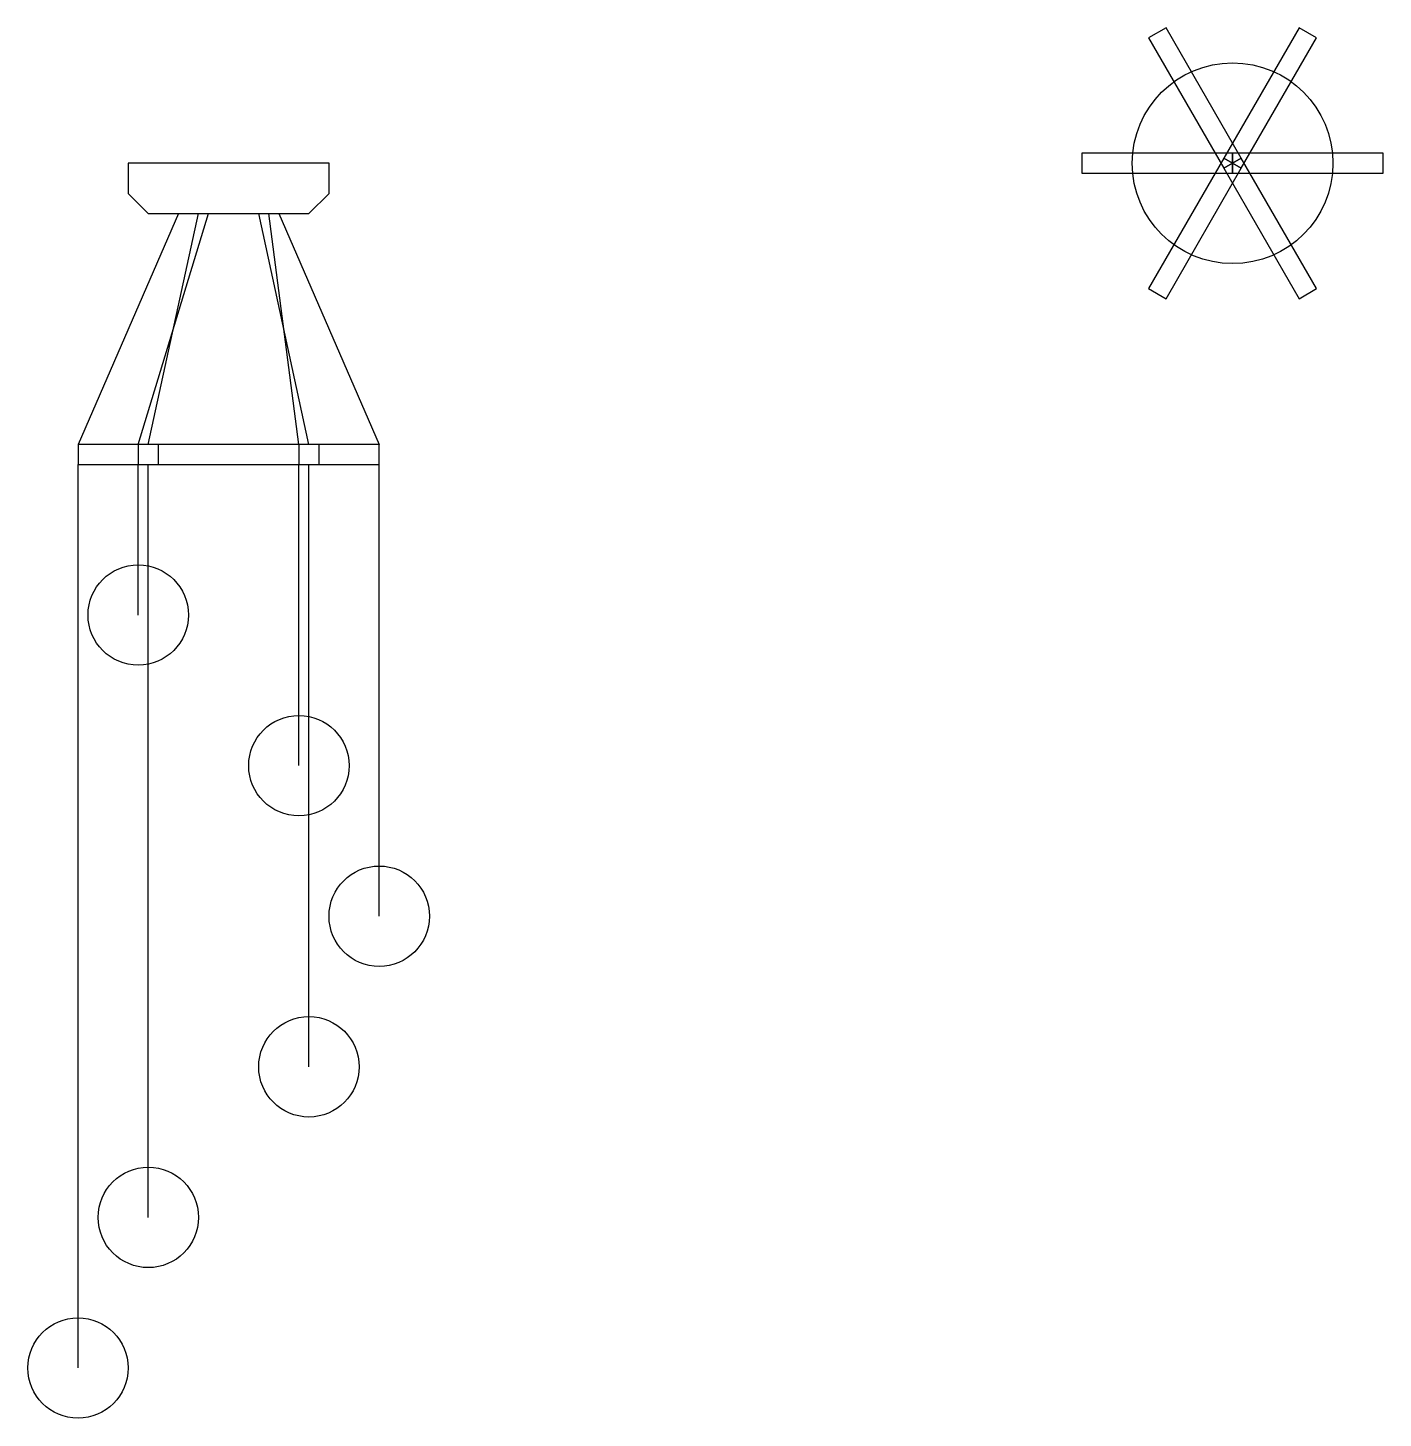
# Model space of a CAD drawing. Header units: millimetres. Extents: x -200 to 1150, y -1250 to 135.
import ezdxf

# ---------------------------------------------------------------- set-up
doc = ezdxf.new("R2010")
doc.units = ezdxf.units.MM
doc.layers.get('0').update_dxf_attribs({"linetype": 'CONTINUOUS', "lineweight": 25, "true_color": 0x000000})

msp = doc.modelspace()

# ---------------------------------------------------------------- linework, layer by layer
for p, q in [((933.7, 134.9), (916.3, 124.9)), ((916.3, 124.9), (991.3, -5)), ((1008.7, 5), (933.7, 134.9)), ((1066.3, 134.9), (991.3, 5)), ((1008.7, -5), (1083.7, 124.9)), ((1083.7, 124.9), (1066.3, 134.9)), ((100, 0), (-100, 0)), ((-100, 0), (-100, -30)), ((100, -30), (100, 0)), ((1000, 10), (850, 10)), ((850, 10), (850, -10)), ((991.3, 5), (916.3, -124.9)), ((991.3, 5), (1008.7, -5)), ((991.3, -5), (1008.7, 5)), ((1008.7, -5), (991.3, 5)), ((1008.7, 5), (991.3, -5)), ((1150, 10), (1000, 10)), ((1000, 10), (1000, -10)), ((1000, -10), (1000, 10)), ((1083.7, -124.9), (1008.7, 5)), ((1150, -10), (1150, 10)), ((850, -10), (1000, -10)), ((933.7, -134.9), (1008.7, -5)), ((991.3, -5), (1066.3, -134.9)), ((1000, -10), (1150, -10)), ((-100, -30), (-80, -50)), ((80, -50), (100, -30)), ((-50, -50), (-150, -280)), ((-90, -280), (-20, -50)), ((-80, -50), (80, -50)), ((-80, -280), (-30, -50)), ((80, -280), (30, -50)), ((70, -280), (40, -50)), ((50, -50), (150, -280)), ((916.3, -124.9), (933.7, -134.9)), ((1066.3, -134.9), (1083.7, -124.9)), ((150, -280), (-150, -280)), ((-150, -280), (-150, -300)), ((-90, -280), (-90, -300)), ((-70, -280), (-70, -300)), ((70, -280), (70, -300)), ((90, -280), (90, -300)), ((150, -300), (150, -280)), ((-150, -300), (150, -300)), ((-150, -1200), (-150, -300)), ((-90, -450), (-90, -300)), ((-80, -1050), (-80, -300)), ((70, -600), (70, -300)), ((80, -900), (80, -300)), ((150, -750), (150, -300))]:
    msp.add_line(p, q)
for centre, radius in [((1000, 0), 100), ((-90, -450), 50), ((70, -600), 50), ((150, -750), 50), ((80, -900), 50), ((-80, -1050), 50), ((-150, -1200), 50)]:
    msp.add_circle(centre, radius)

doc.saveas('drawing.dxf')
